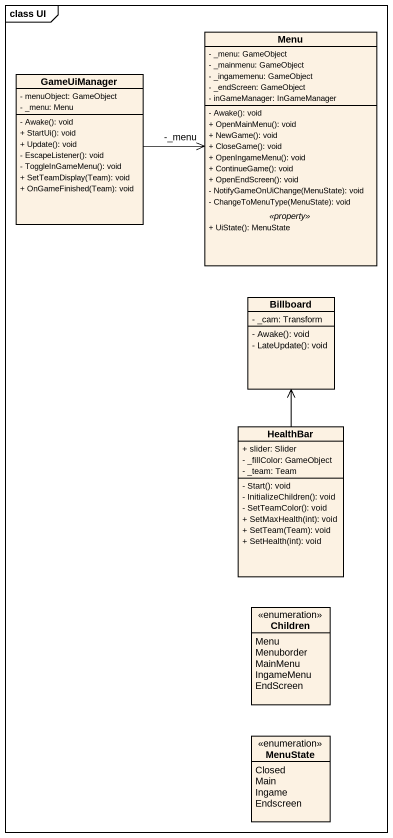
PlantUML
@startuml
mainframe class UI
hide circle
hide empty members
skinparam classAttributeIconSize 0
class Menu {
  - _menu: GameObject
  - _mainmenu: GameObject
  - _ingamemenu: GameObject
  - _endScreen: GameObject
  - inGameManager: InGameManager
  --
  - Awake(): void
  + OpenMainMenu(): void
  + NewGame(): void
  + CloseGame(): void
  + OpenIngameMenu(): void
  + ContinueGame(): void
  + OpenEndScreen(): void
  - NotifyGameOnUiChange(MenuState): void
  - ChangeToMenuType(MenuState): void
  .. <<property>> ..
  + UiState(): MenuState
}
class GameUiManager {
  - menuObject: GameObject
  - _menu: Menu
  - Awake(): void
  + StartUi(): void
  + Update(): void
  - EscapeListener(): void
  - ToggleInGameMenu(): void
  + SetTeamDisplay(Team): void
  + OnGameFinished(Team): void
}
class Billboard {
  - _cam: Transform
  - Awake(): void
  - LateUpdate(): void
}
class HealthBar {
  + slider: Slider
  - _fillColor: GameObject
  - _team: Team
  - Start(): void
  - InitializeChildren(): void
  - SetTeamColor(): void
  + SetMaxHealth(int): void
  + SetTeam(Team): void
  + SetHealth(int): void
}
enum Children {
  Menu
  Menuborder
  MainMenu
  IngameMenu
  EndScreen
}
enum MenuState {
  Closed
  Main
  Ingame
  Endscreen
}
GameUiManager -right-> "-_menu" Menu
HealthBar -up-> Billboard
@enduml
